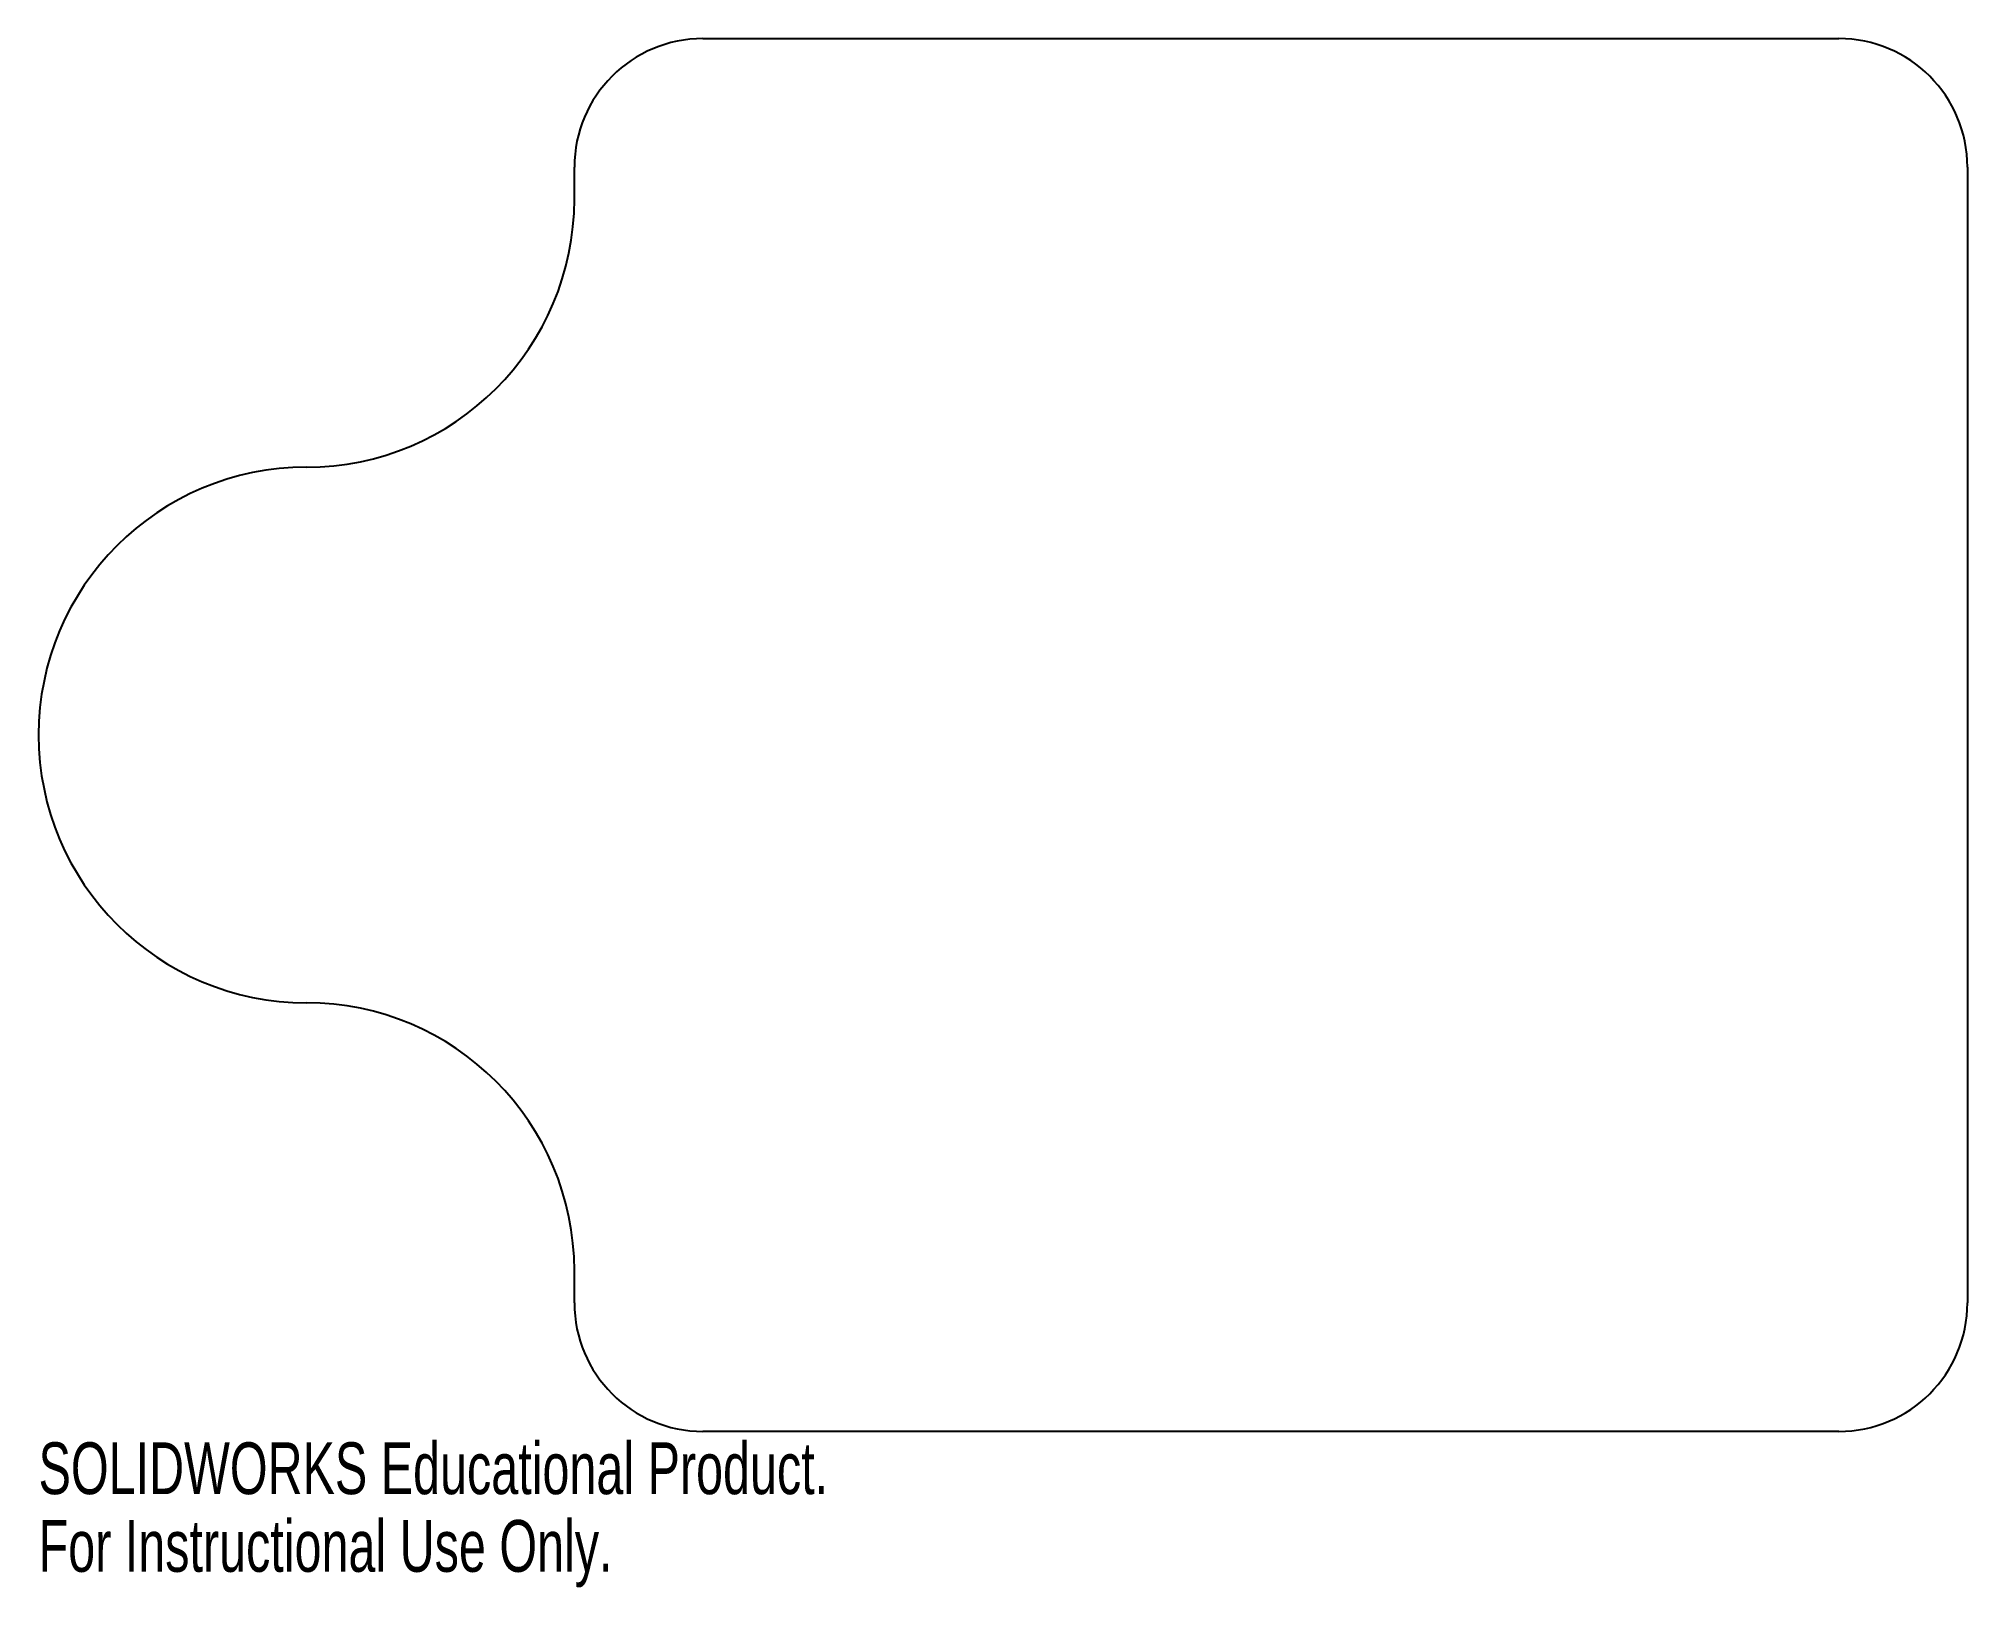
# Model space of a CAD drawing. Header units: inches. Extents: x -4.94 to 2.15, y -2.86 to 2.83.
import ezdxf

# ---------------------------------------------------------------- set-up
doc = ezdxf.new("R2010")
doc.units = ezdxf.units.IN
doc.header["$MEASUREMENT"] = 0
doc.styles.add('SLDTEXTSTYLE0', font='TXT', dxfattribs={"width": 0.7})

msp = doc.modelspace()

# ---------------------------------------------------------------- linework, layer by layer
at = {"color": 7, "linetype": 'Continuous', "lineweight": 25}
for p, q in [((-2.4991, 2.8294), (1.6741, 2.8294)), ((-2.9715, 2.2388), (-2.9715, 2.3569)), ((2.1466, 2.3569), (2.1466, -1.8163)), ((-2.9715, -1.8163), (-2.9715, -1.6982)), ((1.6741, -2.2887), (-2.4991, -2.2887))]:
    msp.add_line(p, q, dxfattribs=at)
for centre, radius, start, end in [((-2.4991, 2.3569), 0.4724, 90, 180), ((1.6741, 2.3569), 0.4724, 0, 90), ((-3.9558, 2.2388), 0.9843, 270, 0), ((-3.9558, 0.2703), 0.9843, 90, 270), ((-3.9558, -1.6982), 0.9843, 0, 90), ((-2.4991, -1.8163), 0.4724, 180, 270), ((1.6741, -1.8163), 0.4724, 270, 0)]:
    msp.add_arc(centre, radius, start, end, dxfattribs=at)

# ---------------------------------------------------------------- texts
at = {"color": 7, "linetype": 'Continuous', "char_height": 0.1903, "attachment_point": 1, "style": 'SLDTEXTSTYLE0'}
for s, insert in [('SOLIDWORKS Educational Product.', (-4.94, -2.3289)), ('For Instructional Use Only.', (-4.94, -2.6143))]:
    msp.add_mtext(s, dxfattribs=dict(at, insert=insert))

doc.saveas('drawing.dxf')
